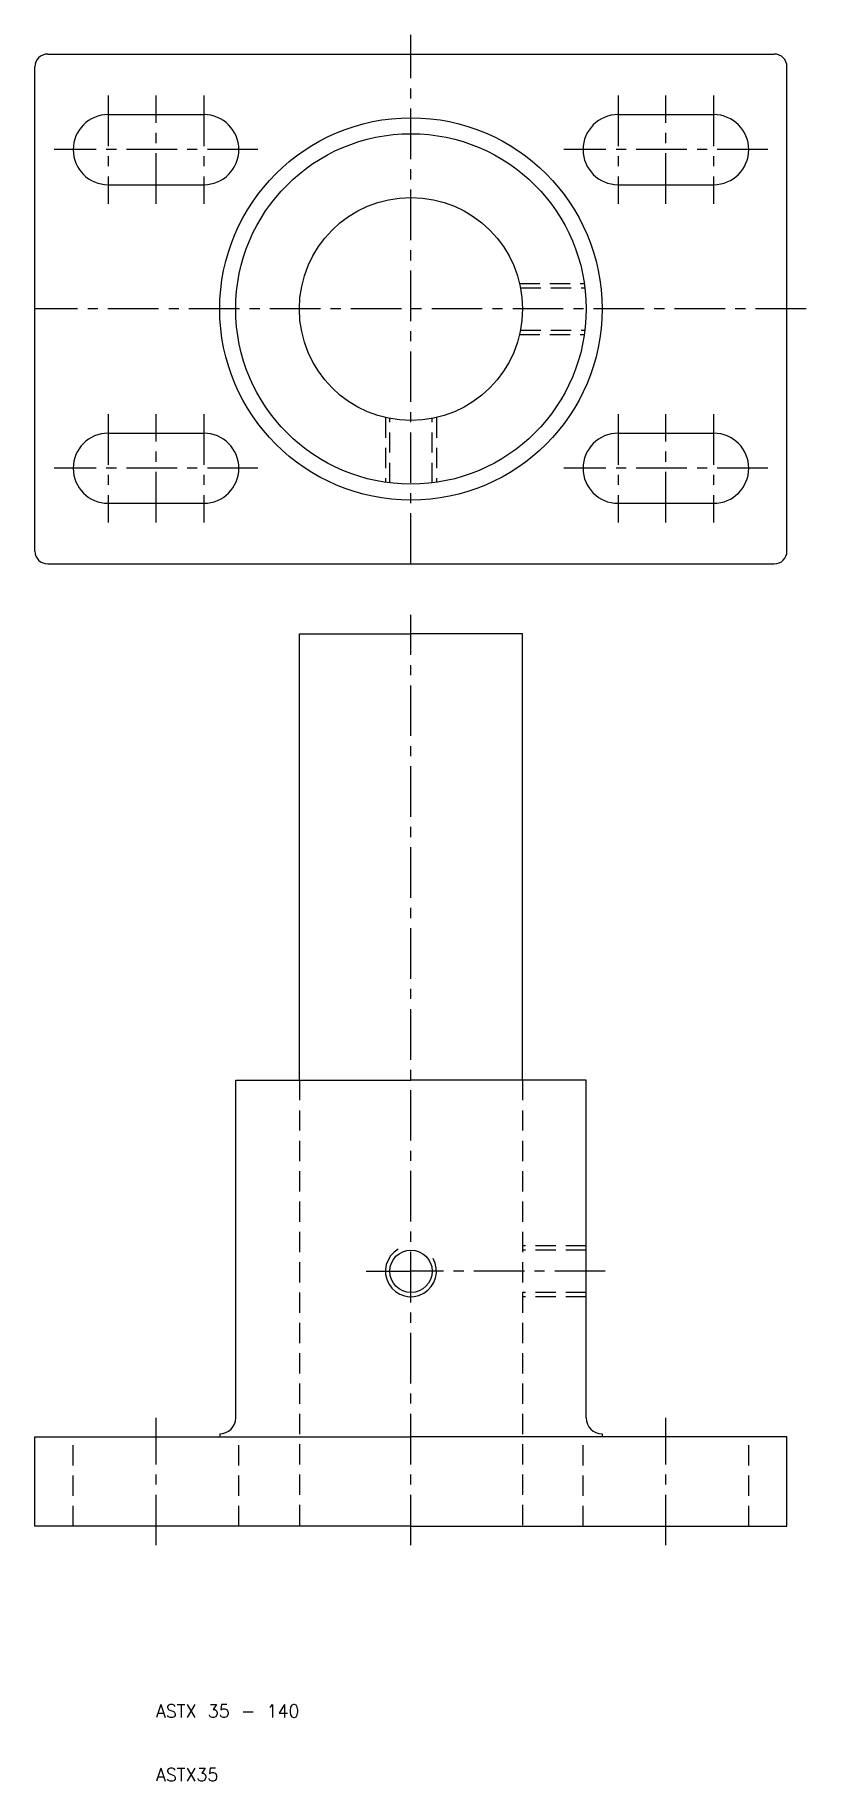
# Model space of a CAD drawing. Extents: x -9 to 112, y 10 to 284.
import ezdxf

# ---------------------------------------------------------------- set-up
doc = ezdxf.new("R2010")
doc.units = 0
doc.header["$LTSCALE"] = 0.25
doc.linetypes.add('CENTER', pattern=[50.8, 31.75, -6.35, 6.35, -6.35])
doc.linetypes.add('DASHED', pattern=[19.05, 12.7, -6.35])
doc.layers.get('0').update_dxf_attribs({"linetype": 'CONTINUOUS'})
doc.layers.add('CENTER', color=1, linetype='CENTER')
doc.styles.get("Standard").update_dxf_attribs({"font": 'txt.shx', "bigfont": 'extfont.shx'})

msp = doc.modelspace()

# ---------------------------------------------------------------- linework, layer by layer
for p, q in [((-7, 281), (107, 281)), ((-9, 203), (-9, 279)), ((109, 203), (109, 279)), ((2.5, 271.5), (17.5, 271.5)), ((82.5, 271.5), (97.5, 271.5)), ((2.5, 260.5), (17.5, 260.5)), ((82.5, 260.5), (97.5, 260.5)), ((2.5, 221.5), (17.5, 221.5)), ((82.5, 221.5), (97.5, 221.5)), ((2.5, 210.5), (17.5, 210.5)), ((82.5, 210.5), (97.5, 210.5)), ((-7, 201), (107, 201)), ((32.5, 120), (32.5, 190)), ((32.5, 190), (50, 190)), ((67.5, 190), (50, 190)), ((67.5, 120), (67.5, 190)), ((22.5, 67), (22.5, 120)), ((22.5, 120), (32.5, 120)), ((32.5, 120), (50, 120)), ((67.5, 120), (50, 120)), ((77.5, 120), (67.5, 120)), ((77.5, 67), (77.5, 120)), ((-9, 50), (-9, 64)), ((-9, 64), (22.5, 64)), ((20, 64.5), (20, 64)), ((22.5, 64), (50, 64)), ((77.5, 64), (50, 64)), ((109, 64), (77.5, 64)), ((80, 64.5), (80, 64)), ((109, 50), (109, 64)), ((50, 50), (-9, 50)), ((50, 50), (109, 50))]:
    msp.add_line(p, q)
at = {"color": 3, "linetype": 'DASHED'}
for p, q in [((67.036725, 245), (77.207536, 245)), ((67.181512, 244.3235), (77.298431, 244.3235)), ((67.036725, 237), (77.207536, 237)), ((67.181512, 237.6765), (77.298431, 237.6765)), ((46, 223.963275), (46, 213.792464)), ((46.6765, 213.701569), (46.6765, 223.818488)), ((53.3235, 213.701569), (53.3235, 223.818488)), ((54, 223.963275), (54, 213.792464)), ((32.5, 120), (32.5, 50)), ((67.5, 120), (67.5, 50)), ((77.5, 94), (67.5, 94)), ((77.5, 93.3235), (67.5, 93.3235)), ((77.5, 86.6765), (67.5, 86.6765)), ((77.5, 86), (67.5, 86)), ((-3, 50), (-3, 64)), ((23, 50), (23, 64)), ((77, 50), (77, 64)), ((103, 50), (103, 64))]:
    msp.add_line(p, q, dxfattribs=at)
for centre, radius in [((50, 241), 30), ((50, 241), 27.5), ((50, 241), 17.5), ((50, 90), 3.3235)]:
    msp.add_circle(centre, radius)
for centre, radius, start, end in [((-7, 279), 2, 90, 180), ((107, 279), 2, 0, 90), ((2.5, 266), 5.5, 90, 270), ((17.5, 266), 5.5, 270, 90), ((82.5, 266), 5.5, 90, 270), ((97.5, 266), 5.5, 270, 90), ((2.5, 216), 5.5, 90, 270), ((17.5, 216), 5.5, 270, 90), ((82.5, 216), 5.5, 90, 270), ((97.5, 216), 5.5, 270, 90), ((-7, 203), 2, 180, 270), ((107, 203), 2, 270, 0), ((20, 67), 2.5, 270, 0), ((80, 67), 2.5, 180, 270)]:
    msp.add_arc(centre, radius, start, end)
at = {"color": 3}
msp.add_arc((50, 90), 4, 120, 30, dxfattribs=at)
at = {"layer": 'CENTER', "color": 1, "linetype": 'CENTER'}
for p, q in [((50, 201), (50, 284)), ((2.5, 274.5), (2.5, 257.5)), ((10, 257.5), (10, 274.5)), ((17.5, 274.5), (17.5, 257.5)), ((82.5, 274.5), (82.5, 257.5)), ((90, 257.5), (90, 274.5)), ((97.5, 274.5), (97.5, 257.5)), ((26, 266), (-6, 266)), ((106, 266), (74, 266)), ((112, 241), (-9, 241)), ((2.5, 224.5), (2.5, 207.5)), ((10, 207.5), (10, 224.5)), ((17.5, 224.5), (17.5, 207.5)), ((82.5, 224.5), (82.5, 207.5)), ((90, 207.5), (90, 224.5)), ((97.5, 224.5), (97.5, 207.5)), ((26, 216), (-6, 216)), ((106, 216), (74, 216)), ((50, 47), (50, 193)), ((43, 90), (50, 90)), ((80.5, 90), (50, 90)), ((10, 47), (10, 67)), ((90, 47), (90, 67))]:
    msp.add_line(p, q, dxfattribs=at)

# ---------------------------------------------------------------- texts
for s, p in [('ASTX 35 - 140', (10, 20)), ('ASTX35', (10, 10))]:
    msp.add_text(s, height=2).set_placement(p)

doc.saveas('drawing.dxf')
